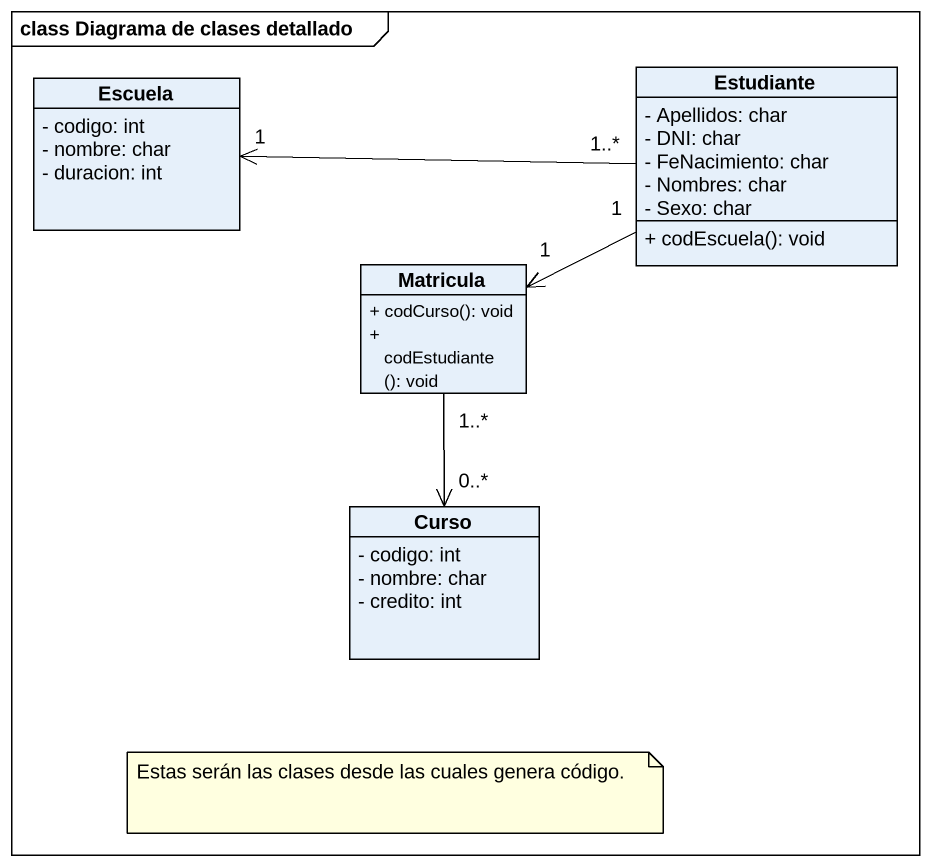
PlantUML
@startuml
mainframe class Diagrama de clases detallado
hide circle
hide empty members
skinparam classAttributeIconSize 0
class Escuela {
  - codigo: int
  - nombre: char
  - duracion: int
}
class Estudiante {
  - Apellidos: char
  - DNI: char
  - FeNacimiento: char
  - Nombres: char
  - Sexo: char
  + codEscuela(): void
}
class Matricula {
  + codCurso(): void
  + codEstudiante(): void
}
class Curso {
  - codigo: int
  - nombre: char
  - credito: int
}
Estudiante "1..*" -left-> "1" Escuela
Estudiante "1" -left-> "1" Matricula
Matricula "1..*" --> "0..*" Curso
note as N1
  Estas serán las clases desde las cuales genera código.
end note
@enduml
